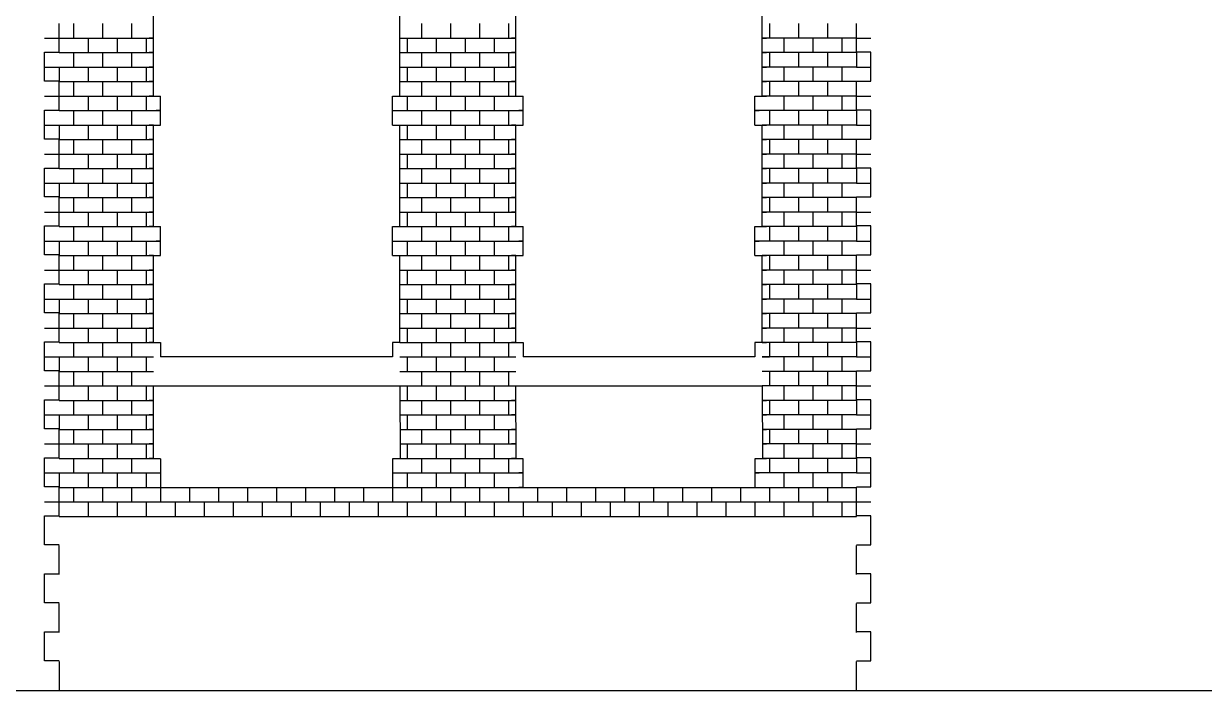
# Model space of a CAD drawing. Extents: x 11 to 301, y 47 to 228.
# Drawn here: x 74.5 to 156, y 47 to 93 of the extents above; entities that cross this region are included whole.
import ezdxf

# ---------------------------------------------------------------- set-up
doc = ezdxf.new("R2010")
doc.units = 0
doc.header["$MEASUREMENT"] = 0
doc.layers.add('OHNE_NAMEN', color=5, linetype='CONTINUOUS')

msp = doc.modelspace()

# ---------------------------------------------------------------- linework, layer by layer
at = {"layer": 'OHNE_NAMEN', "color": 1, "linetype": 'CONTINUOUS'}
for p, q in [((83.5, 88.0001), (83.5, 94.9995)), ((100.5, 88.0001), (100.5, 95.0002)), ((108.5, 88.0001), (108.5, 94.9995)), ((125.5, 88.0001), (125.5, 95.0002)), ((83.5, 91.9999), (83.2002, 91.9999)), ((100.5, 91.9999), (100.7999, 91.9999)), ((108.5, 91.9999), (108.2001, 91.9999)), ((125.5, 91.9999), (125.7998, 91.9999)), ((83.5, 91.0001), (83.2002, 91.0001)), ((100.5, 91.0001), (100.7999, 91.0001)), ((108.5, 91.0001), (108.2001, 91.0001)), ((125.5, 91.0001), (125.7998, 91.0001)), ((83.5, 90), (83.2002, 90)), ((100.5, 90), (100.7999, 90)), ((108.5, 90), (108.2001, 90)), ((125.5, 90), (125.7998, 90)), ((83.5, 88.9998), (83.2002, 88.9998)), ((100.5, 88.9998), (100.7999, 88.9998)), ((108.5, 88.9998), (108.2001, 88.9998)), ((125.5, 88.9998), (125.7998, 88.9998)), ((83.5, 88.0001), (83.2002, 88.0001)), ((83.5, 88.0001), (83.9999, 88.0001)), ((83.9999, 86.0002), (83.9999, 88.0001)), ((99.9998, 86.0002), (99.9998, 88.0001)), ((99.9998, 88.0001), (100.5, 88.0001)), ((108.5, 88.0001), (108.9999, 88.0001)), ((108.9999, 86.0002), (108.9999, 88.0001)), ((124.9997, 88.0001), (125.5, 88.0001)), ((125.0001, 86.0002), (125.0001, 88.0001)), ((125.5, 88.0001), (125.7998, 88.0001)), ((83.9999, 86.9999), (83.7001, 86.9999)), ((100.0001, 86.9999), (100.3, 86.9999)), ((108.9999, 86.9999), (108.7, 86.9999)), ((125.0001, 86.9999), (125.3, 86.9999)), ((83.5, 85.9998), (83.2002, 85.9998)), ((83.5, 78.9996), (83.5, 86.0002)), ((83.5, 86.0002), (83.9999, 86.0002)), ((99.9998, 86.0002), (100.5, 86.0002)), ((100.5, 78.9996), (100.5, 86.0002)), ((100.5, 85.9998), (100.7999, 85.9998)), ((108.5, 85.9998), (108.2001, 85.9998)), ((108.5, 78.9996), (108.5, 86.0002)), ((108.5, 86.0002), (108.9999, 86.0002)), ((124.9997, 86.0002), (125.5, 86.0002)), ((125.5, 78.9996), (125.5, 86.0002)), ((125.5, 85.9998), (125.7998, 85.9998)), ((83.5, 85), (83.2002, 85)), ((100.5, 85), (100.7999, 85)), ((108.5, 85), (108.2001, 85)), ((125.5, 85), (125.7998, 85)), ((83.5, 83.9999), (83.2002, 83.9999)), ((100.5, 83.9999), (100.7999, 83.9999)), ((108.5, 83.9999), (108.2001, 83.9999)), ((125.5, 83.9999), (125.7998, 83.9999)), ((83.5, 82.9998), (83.2002, 82.9998)), ((100.5, 82.9998), (100.7999, 82.9998)), ((108.5, 82.9998), (108.2001, 82.9998)), ((125.5, 82.9998), (125.7998, 82.9998)), ((83.5, 82), (83.2002, 82)), ((100.5, 82), (100.7999, 82)), ((108.5, 82), (108.2001, 82)), ((125.5, 82), (125.7998, 82)), ((83.5, 80.9999), (83.2002, 80.9999)), ((100.5, 80.9999), (100.7999, 80.9999)), ((108.5, 80.9999), (108.2001, 80.9999)), ((125.5, 80.9999), (125.7998, 80.9999)), ((83.5, 80.0001), (83.2002, 80.0001)), ((100.5, 80.0001), (100.7999, 80.0001)), ((108.5, 80.0001), (108.2001, 80.0001)), ((125.5, 80.0001), (125.7998, 80.0001)), ((83.5, 79), (83.2002, 79)), ((83.5, 79.0004), (83.9999, 79.0004)), ((83.9999, 76.9997), (83.9999, 78.9996)), ((99.9998, 79.0004), (100.5, 79.0004)), ((99.9998, 76.9997), (99.9998, 78.9996)), ((100.5, 79), (100.7999, 79)), ((108.5, 79), (108.2001, 79)), ((108.5, 79.0004), (108.9999, 79.0004)), ((108.9999, 76.9997), (108.9999, 78.9996)), ((124.9997, 79.0004), (125.5, 79.0004)), ((125.0001, 76.9997), (125.0001, 78.9996)), ((125.5, 79), (125.7998, 79)), ((83.9999, 77.9999), (83.7001, 77.9999)), ((100.0001, 77.9999), (100.3, 77.9999)), ((108.9999, 77.9999), (108.7, 77.9999)), ((125.0001, 77.9999), (125.3, 77.9999)), ((83.5, 77.0001), (83.2002, 77.0001)), ((83.5, 71.0001), (83.5, 76.9997)), ((83.5, 76.9997), (83.9999, 76.9997)), ((99.9998, 76.9997), (100.5, 76.9997)), ((100.5, 77.0001), (100.7999, 77.0001)), ((100.5, 71.0001), (100.5, 76.9997)), ((108.5, 77.0001), (108.2001, 77.0001)), ((108.5, 71.0001), (108.5, 76.9997)), ((108.5, 76.9997), (108.9999, 76.9997)), ((124.9997, 76.9997), (125.5, 76.9997)), ((125.5, 71.0001), (125.5, 77.0001)), ((125.5, 77.0001), (125.7998, 77.0001)), ((83.5, 76), (83.2002, 76)), ((100.5, 76), (100.7999, 76)), ((108.5, 76), (108.2001, 76)), ((125.5, 76), (125.7998, 76)), ((83.5, 74.9999), (83.2002, 74.9999)), ((100.5, 74.9999), (100.7999, 74.9999)), ((108.5, 74.9999), (108.2001, 74.9999)), ((125.5, 74.9999), (125.7998, 74.9999)), ((83.5, 74.0001), (83.2002, 74.0001)), ((100.5, 74.0001), (100.7999, 74.0001)), ((108.5, 74.0001), (108.2001, 74.0001)), ((125.5, 74.0001), (125.7998, 74.0001)), ((83.5, 73), (83.2002, 73)), ((100.5, 73), (100.7999, 73)), ((108.5, 73), (108.2001, 73)), ((125.5, 73), (125.7998, 73)), ((83.5, 71.9998), (83.2002, 71.9998)), ((100.5, 71.9998), (100.7999, 71.9998)), ((108.5, 71.9998), (108.2001, 71.9998)), ((125.5, 71.9998), (125.7998, 71.9998)), ((83.5, 71.0001), (83.2002, 71.0001)), ((83.5, 71.0001), (83.9999, 71.0001)), ((83.9999, 71.0001), (83.9999, 70.0003)), ((100.5, 71.0001), (99.9998, 71.0001)), ((100.0001, 71.0001), (99.9998, 70.0003)), ((100.5, 71.0001), (100.7999, 71.0001)), ((108.5, 71.0001), (108.2001, 71.0001)), ((108.5, 71.0001), (108.9999, 71.0001)), ((108.9999, 71.0001), (108.9999, 70.0003)), ((125.5, 71.0001), (125.0001, 71.0001)), ((125.0001, 71.0001), (125.0001, 70.0003)), ((125.5, 71.0001), (125.7998, 71.0001)), ((99.9998, 70.0003), (83.9999, 70.0003)), ((125.0001, 70.0003), (108.9999, 70.0003)), ((83.5145, 68.0156), (100.5145, 68.0156)), ((100.5, 68), (100.5156, 62.9856)), ((108.5155, 62.9856), (108.5, 68)), ((108.5144, 68.0156), (125.5144, 68.0156)), ((125.5, 68), (125.5155, 62.9856)), ((83.5, 66.9999), (83.2002, 66.9999)), ((100.5, 66.9999), (100.7999, 66.9999)), ((108.5, 66.9999), (108.2001, 66.9999)), ((125.5, 66.9999), (125.7998, 66.9999)), ((83.5, 66.0001), (83.2002, 66.0001)), ((100.5, 65.9998), (100.7999, 65.9998)), ((108.5, 65.9998), (108.2001, 65.9998)), ((125.5, 65.9998), (125.7998, 65.9998)), ((83.5, 65), (83.2002, 65)), ((100.5, 65), (100.7999, 65)), ((108.5, 65), (108.2001, 65)), ((125.5, 65), (125.7998, 65)), ((83.5, 63.9999), (83.2002, 63.9999)), ((100.5, 63.9999), (100.7999, 63.9999)), ((108.5, 63.9999), (108.2001, 63.9999)), ((125.5, 63.9999), (125.7998, 63.9999)), ((83.5, 63.0001), (83.2002, 63.0001)), ((83.5, 62.9998), (83.9999, 62.9998)), ((84.0158, 60.9858), (84.0158, 62.9856)), ((99.9998, 62.9998), (100.5, 62.9998)), ((100.0157, 60.9858), (100.0157, 62.9856)), ((100.5, 62.9998), (100.7999, 62.9998)), ((108.5, 63.0001), (108.2001, 63.0001)), ((108.5, 62.9998), (108.9999, 62.9998)), ((109.0157, 60.9858), (109.0157, 62.9856)), ((124.9997, 62.9998), (125.5, 62.9998)), ((125.0156, 60.9858), (125.0156, 62.9856)), ((125.5, 62.9998), (125.7998, 62.9998)), ((83.5, 62), (83.9999, 62)), ((100.0001, 62), (100.3, 62)), ((108.9999, 62), (108.7, 62)), ((125.0001, 62), (125.3, 62)), ((83.5, 60.9999), (83.9999, 60.9999)), ((83.9999, 60.9999), (83.9999, 60.7)), ((84.0158, 60.9858), (100.0157, 60.9858)), ((86.0002, 60.9999), (86.0002, 60.7)), ((88.0001, 60.9999), (88.0001, 60.7)), ((90, 60.9999), (90, 60.7)), ((91.9999, 60.9999), (91.9999, 60.7)), ((94.0001, 60.9999), (94.0001, 60.7)), ((96, 60.9999), (96, 60.7)), ((97.9999, 60.9999), (97.9999, 60.7)), ((100.0001, 60.9999), (100.0001, 60.7)), ((100.0001, 60.9999), (100.3, 60.9999)), ((109.0002, 60.9999), (108.7, 60.9999)), ((109.0157, 60.9858), (125.0156, 60.9858)), ((110, 60.9999), (110, 60.7)), ((112.0002, 60.9999), (112.0002, 60.7)), ((114.0001, 60.9999), (114.0001, 60.7)), ((116, 60.9999), (116, 60.7)), ((117.9999, 60.9999), (117.9999, 60.7)), ((120.0002, 60.9999), (120.0002, 60.7)), ((122.0001, 60.9999), (122.0001, 60.7)), ((124, 60.9999), (124, 60.7)), ((125.0001, 60.9999), (125.3, 60.9999))]:
    msp.add_line(p, q, dxfattribs=at)
at = {"layer": 'OHNE_NAMEN', "color": 5, "linetype": 'CONTINUOUS'}
for p, q in [((76.9997, 90.9997), (76.9997, 92.9996)), ((131.9999, 90.9997), (131.9999, 92.9996)), ((76, 91.9999), (77.0001, 91.9999)), ((132.0003, 91.9999), (133.0004, 91.9999)), ((76.0003, 89.0383), (76.0003, 91.0382)), ((76.0003, 91.0382), (77.0004, 91.0382)), ((133.0007, 91.0382), (132.0006, 91.0382)), ((133.0007, 89.0383), (133.0007, 91.0382)), ((76, 90), (77.0001, 90)), ((131.9999, 90), (133, 90)), ((77.0004, 89.0383), (76.0003, 89.0383)), ((76.9997, 86.9996), (76.9997, 89.0002)), ((131.9999, 86.9996), (131.9999, 89.0002)), ((132.0006, 89.0383), (133.0007, 89.0383)), ((76, 88.0001), (77.0001, 88.0001)), ((132.0003, 88.0001), (133.0004, 88.0001)), ((76.0003, 85.0381), (76.0003, 87.0384)), ((76.0003, 87.0384), (77.0004, 87.0384)), ((133.0007, 87.0384), (132.0006, 87.0384)), ((133.0007, 85.0381), (133.0007, 87.0384)), ((76, 86.0002), (77.0001, 86.0002)), ((131.9999, 86.0002), (133, 86.0002)), ((77.0004, 85.0381), (76.0003, 85.0381)), ((76.9997, 83.0001), (76.9997, 84.9997)), ((131.9999, 83.0001), (131.9999, 84.9997)), ((132.0006, 85.0381), (133.0007, 85.0381)), ((76, 83.9999), (77.0001, 83.9999)), ((132.0003, 83.9999), (133.0004, 83.9999)), ((76.0003, 81.0383), (76.0003, 83.0382)), ((76.0003, 83.0382), (77.0004, 83.0382)), ((133.0007, 83.0382), (132.0006, 83.0382)), ((133.0007, 81.0383), (133.0007, 83.0382)), ((76, 82), (77.0001, 82)), ((131.9999, 82), (133, 82)), ((77.0004, 81.0383), (76.0003, 81.0383)), ((76.9997, 78.9996), (76.9997, 80.9995)), ((131.9999, 78.9996), (131.9999, 80.9995)), ((132.0006, 81.0383), (133.0007, 81.0383)), ((76, 80.0001), (77.0001, 80.0001)), ((132.0003, 80.0001), (133.0004, 80.0001)), ((76.0003, 77.0382), (76.0003, 79.0385)), ((76.0003, 79.0385), (77.0004, 79.0385)), ((133.0007, 79.0385), (132.0006, 79.0385)), ((133.0007, 77.0382), (133.0007, 79.0385)), ((76, 78.0002), (77.0001, 78.0002)), ((131.9999, 77.9999), (133, 77.9999)), ((77.0004, 77.0382), (76.0003, 77.0382)), ((76.9997, 75.0002), (76.9997, 76.9997)), ((131.9999, 75.0002), (131.9999, 76.9997)), ((132.0006, 77.0382), (133.0007, 77.0382)), ((76, 76), (77.0001, 76)), ((132.0003, 76), (133.0004, 76)), ((76.0003, 73.0384), (76.0003, 75.0383)), ((76.0003, 75.0383), (77.0004, 75.0383)), ((133.0007, 75.0383), (132.0006, 75.0383)), ((133.0007, 73.0384), (133.0007, 75.0383)), ((76, 74.0001), (77.0001, 74.0001)), ((131.9999, 74.0001), (133, 74.0001)), ((77.0004, 73.0384), (76.0003, 73.0384)), ((76.9997, 70.9997), (76.9997, 72.9996)), ((131.9999, 70.9997), (131.9999, 72.9996)), ((132.0006, 73.0384), (133.0007, 73.0384)), ((76, 71.9998), (77.0001, 71.9998)), ((132.0003, 71.9998), (133.0004, 71.9998)), ((76.0003, 69.0383), (76.0003, 71.0382)), ((76.0003, 71.0382), (77.0004, 71.0382)), ((133.0007, 71.0382), (132.0006, 71.0382)), ((133.0007, 69.0383), (133.0007, 71.0382)), ((76, 69.9999), (77.0001, 69.9999)), ((131.9999, 69.9999), (133, 69.9999)), ((77.0004, 69.0383), (76.0003, 69.0383)), ((76.9997, 66.9999), (76.9997, 68.9998)), ((131.9999, 66.9999), (131.9999, 68.9998)), ((132.0006, 69.0383), (133.0007, 69.0383)), ((76, 68), (77.0001, 68)), ((132.0003, 68), (133.0004, 68)), ((76.0003, 65.0385), (76.0003, 67.0384)), ((76.0003, 67.0384), (77.0004, 67.0384)), ((133.0007, 67.0384), (132.0006, 67.0384)), ((133.0007, 65.0385), (133.0007, 67.0384)), ((76, 66.0001), (77.0001, 66.0001)), ((131.9999, 66.0001), (133, 66.0001)), ((77.0004, 65.0385), (76.0003, 65.0385)), ((76.9997, 62.9998), (76.9997, 64.9997)), ((131.9999, 62.9998), (131.9999, 64.9997)), ((132.0006, 65.0385), (133.0007, 65.0385)), ((76, 63.9999), (77.0001, 63.9999)), ((132.0003, 63.9999), (133.0004, 63.9999)), ((76.0003, 61.0387), (76.0003, 63.0382)), ((76.0003, 63.0382), (77.0004, 63.0382)), ((133.0007, 63.0382), (132.0006, 63.0382)), ((133.0007, 61.0387), (133.0007, 63.0382)), ((76, 62), (77.0001, 62)), ((131.9999, 62), (133, 62)), ((77.0004, 61.0387), (76.0003, 61.0387)), ((76.9997, 58.9996), (76.9997, 61.0002)), ((131.9999, 58.9996), (131.9999, 61.0002)), ((132.0006, 61.0387), (133.0007, 61.0387)), ((76, 60.0001), (77.0001, 60.0001)), ((132.0003, 60.0001), (133.0004, 60.0001)), ((76.0003, 57.0385), (76.0003, 59.0384)), ((76.0003, 59.0384), (77.0004, 59.0384)), ((133.0007, 57.0385), (133.0007, 59.0384)), ((77.0004, 57.0385), (76.0003, 57.0385)), ((132.0006, 57.0385), (133.0007, 57.0385)), ((76.9997, 55.0002), (76.9997, 57.0001)), ((131.9999, 55.0002), (131.9999, 57.0001)), ((76.0003, 53.0384), (76.0003, 55.0386)), ((76.0003, 55.0386), (77.0004, 55.0386)), ((133.0007, 55.0386), (132.0006, 55.0386)), ((133.0007, 53.0387), (133.0007, 55.0386)), ((77.0004, 53.0384), (76.0003, 53.0384)), ((76.9997, 50.9997), (76.9997, 52.9999)), ((131.9999, 50.9997), (131.9999, 52.9999)), ((132.0006, 53.0387), (133.0007, 53.0387)), ((76.0003, 49.0386), (76.0003, 51.0385)), ((76.0003, 51.0385), (77.0004, 51.0385)), ((133.0007, 51.0385), (132.0006, 51.0385)), ((133.0007, 49.0386), (133.0007, 51.0385)), ((77.0004, 49.0386), (76.0003, 49.0386)), ((76.9997, 49.0001), (76.9997, 47.0002)), ((131.9999, 47.0002), (131.9999, 49.0001)), ((132.0006, 49.0386), (133.0007, 49.0386)), ((14, 47.0002), (76.9997, 47.0002)), ((77.0001, 46.9999), (131.9999, 46.9999)), ((131.9999, 47.0002), (195, 47.0002))]:
    msp.add_line(p, q, dxfattribs=at)
at = {"layer": 'OHNE_NAMEN', "color": 7, "linetype": 'CONTINUOUS'}
for p, q in [((77.9999, 93), (77.9999, 92.0002)), ((79.9998, 93), (79.9998, 92.0002)), ((82, 93), (82, 92.0002)), ((102, 93), (102, 91.9999)), ((103.9999, 93), (103.9999, 91.9999)), ((106.0002, 93), (106.0002, 91.9999)), ((108.0001, 93), (108.0001, 91.9999)), ((125.9999, 93.0003), (125.9999, 92.0002)), ((128.0001, 93.0003), (128.0001, 92.0002)), ((130, 93.0003), (130, 92.0002)), ((76.9997, 92.0002), (83.5, 92.0002)), ((79, 91.9999), (79, 91.0001)), ((80.9999, 91.9999), (80.9999, 91.0001)), ((83.0001, 91.9999), (83.0001, 91.0001)), ((100.5, 92.0002), (108.5, 92.0002)), ((100.9999, 92.0002), (100.9999, 91.0001)), ((103.0002, 92.0002), (103.0002, 91.0001)), ((105.0001, 92.0002), (105.0001, 91.0001)), ((107, 92.0002), (107, 91.0001)), ((132.0003, 92.0002), (125.5003, 92.0002)), ((127, 91.9999), (127, 91.0001)), ((128.9999, 91.9999), (128.9999, 91.0001)), ((131.0001, 91.9999), (131.0001, 91.0001)), ((76.9997, 91.0004), (83.5, 91.0004)), ((77.9999, 91.0001), (77.9999, 90)), ((79.9998, 91.0001), (79.9998, 90)), ((82, 91.0001), (82, 90)), ((100.5, 91.0004), (108.5, 91.0004)), ((102, 91.0001), (102, 90)), ((103.9999, 91.0001), (103.9999, 90)), ((106.0002, 91.0001), (106.0002, 90)), ((108.0001, 91.0001), (108.0001, 90)), ((132.0003, 91.0004), (125.5003, 91.0004)), ((125.9999, 91.0001), (125.9999, 90)), ((128.0001, 91.0001), (128.0001, 90)), ((130, 91.0001), (130, 90)), ((131.9999, 91.0001), (131.9999, 90)), ((77.0001, 90), (83.5, 90)), ((77.0001, 90), (77.0001, 89.0002)), ((79, 90), (79, 89.0002)), ((80.9999, 90), (80.9999, 89.0002)), ((83.0001, 90), (83.0001, 89.0002)), ((100.5, 90), (108.5, 90)), ((100.9999, 90.0003), (100.9999, 89.0002)), ((103.0002, 90.0003), (103.0002, 89.0002)), ((105.0001, 90.0003), (105.0001, 89.0002)), ((107, 90.0003), (107, 89.0002)), ((131.9999, 90), (125.5003, 90)), ((127, 90), (127, 88.9998)), ((128.9999, 90), (128.9999, 88.9998)), ((131.0001, 90), (131.0001, 88.9998)), ((76.9997, 89.0002), (83.5, 89.0002)), ((77.9999, 89.0002), (77.9999, 88.0001)), ((79.9998, 89.0002), (79.9998, 88.0001)), ((82, 89.0002), (82, 88.0001)), ((100.5, 89.0002), (108.5, 89.0002)), ((102, 88.9998), (102, 88.0001)), ((103.9999, 88.9998), (103.9999, 88.0001)), ((106.0002, 88.9998), (106.0002, 88.0001)), ((108.0001, 88.9998), (108.0001, 88.0001)), ((132.0003, 89.0002), (125.5003, 89.0002)), ((125.9999, 89.0002), (125.9999, 88.0001)), ((128.0001, 89.0002), (128.0001, 88.0001)), ((130, 89.0002), (130, 88.0001)), ((76.9997, 88.0001), (83.5, 88.0001)), ((79, 88.0001), (79, 86.9999)), ((80.9999, 88.0001), (80.9999, 86.9999)), ((83.0001, 88.0001), (83.0001, 86.9999)), ((100.5, 88.0001), (108.5, 88.0001)), ((100.9999, 88.0001), (100.9999, 86.9999)), ((103.0002, 88.0001), (103.0002, 86.9999)), ((105.0001, 88.0001), (105.0001, 86.9999)), ((107, 88.0001), (107, 86.9999)), ((132.0003, 88.0001), (125.5003, 88.0001)), ((127, 88.0001), (127, 86.9999)), ((129.0003, 88.0001), (129.0003, 86.9999)), ((131.0001, 88.0001), (131.0001, 86.9999)), ((76.9997, 87.0003), (83.9999, 87.0003)), ((77.9999, 86.9999), (77.9999, 86.0002)), ((79.9998, 86.9999), (79.9998, 86.0002)), ((82, 86.9999), (82, 86.0002)), ((99.9998, 87.0003), (108.9999, 87.0003)), ((102, 86.9999), (102, 85.9998)), ((103.9999, 86.9999), (103.9999, 85.9998)), ((106.0002, 86.9999), (106.0002, 85.9998)), ((108.0001, 86.9999), (108.0001, 85.9998)), ((132.0003, 87.0003), (125.0001, 87.0003)), ((125.9999, 87.0003), (125.9999, 86.0002)), ((128.0001, 87.0003), (128.0001, 86.0002)), ((130, 87.0003), (130, 86.0002)), ((131.9999, 86.9999), (131.9999, 86.0002)), ((77.0001, 86.0002), (83.5, 86.0002)), ((77.0001, 86.0002), (77.0001, 85)), ((79, 86.0002), (79, 85)), ((80.9999, 86.0002), (80.9999, 85)), ((83.0001, 86.0002), (83.0001, 85)), ((100.5, 86.0002), (108.5, 86.0002)), ((100.9999, 86.0002), (100.9999, 85)), ((103.0002, 86.0002), (103.0002, 85)), ((105.0001, 86.0002), (105.0001, 85)), ((107, 86.0002), (107, 85)), ((131.9999, 86.0002), (125.5003, 86.0002)), ((127, 85.9998), (127, 85)), ((129.0003, 85.9998), (129.0003, 85)), ((131.0001, 85.9998), (131.0001, 85)), ((76.9997, 85.0004), (83.5, 85.0004)), ((77.9999, 85), (77.9999, 83.9999)), ((79.9998, 85), (79.9998, 83.9999)), ((82, 85), (82, 83.9999)), ((100.5, 85.0004), (108.5, 85.0004)), ((102, 85), (102, 83.9999)), ((103.9999, 85), (103.9999, 83.9999)), ((106.0002, 85), (106.0002, 83.9999)), ((108.0001, 85), (108.0001, 83.9999)), ((132.0003, 85.0004), (125.5003, 85.0004)), ((125.9999, 85.0004), (125.9999, 84.0003)), ((128.0001, 85.0004), (128.0001, 84.0003)), ((130, 85.0004), (130, 84.0003)), ((76.9997, 84.0003), (83.5, 84.0003)), ((79, 83.9999), (79, 83.0001)), ((80.9999, 83.9999), (80.9999, 83.0001)), ((83.0001, 83.9999), (83.0001, 83.0001)), ((100.5, 84.0003), (108.5, 84.0003)), ((100.9999, 84.0003), (100.9999, 83.0001)), ((103.0002, 84.0003), (103.0002, 83.0001)), ((105.0001, 84.0003), (105.0001, 83.0001)), ((107, 84.0003), (107, 83.0001)), ((132.0003, 84.0003), (125.5003, 84.0003)), ((127, 83.9999), (127, 82.9998)), ((129.0003, 83.9999), (129.0003, 82.9998)), ((131.0001, 83.9999), (131.0001, 82.9998)), ((76.9997, 83.0001), (83.5, 83.0001)), ((77.9999, 83.0001), (77.9999, 82)), ((80.0001, 83.0001), (80.0001, 82)), ((82, 83.0001), (82, 82)), ((100.5, 83.0001), (108.5, 83.0001)), ((102, 82.9998), (102, 82)), ((103.9999, 82.9998), (103.9999, 82)), ((106.0002, 82.9998), (106.0002, 82)), ((108.0001, 82.9998), (108.0001, 82)), ((132.0003, 83.0005), (125.5003, 83.0005)), ((125.9999, 83.0001), (125.9999, 82)), ((128.0001, 83.0001), (128.0001, 82)), ((130, 83.0001), (130, 82)), ((131.9999, 83.0001), (131.9999, 82)), ((77.0001, 82), (83.5, 82)), ((77.0001, 82), (77.0001, 80.9999)), ((79, 82), (79, 80.9999)), ((80.9999, 82), (80.9999, 80.9999)), ((83.0001, 82), (83.0001, 80.9999)), ((100.5, 82), (108.5, 82)), ((100.9999, 82), (100.9999, 80.9999)), ((103.0002, 82), (103.0002, 80.9999)), ((105.0001, 82), (105.0001, 80.9999)), ((107, 82), (107, 80.9999)), ((131.9999, 82), (125.5003, 82)), ((127, 82), (127, 80.9999)), ((129.0003, 82), (129.0003, 80.9999)), ((131.0001, 82), (131.0001, 80.9999)), ((76.9997, 81.0002), (83.5, 81.0002)), ((77.9999, 80.9999), (77.9999, 80.0001)), ((80.0001, 80.9999), (80.0001, 80.0001)), ((82, 80.9999), (82, 80.0001)), ((100.5, 81.0002), (108.5, 81.0002)), ((102, 80.9999), (102, 80.0001)), ((103.9999, 80.9999), (103.9999, 80.0001)), ((106.0002, 80.9999), (106.0002, 80.0001)), ((108.0001, 80.9999), (108.0001, 80.0001)), ((132.0003, 81.0002), (125.5003, 81.0002)), ((125.9999, 81.0002), (125.9999, 80.0001)), ((128.0001, 81.0002), (128.0001, 80.0001)), ((130, 81.0002), (130, 80.0001)), ((76.9997, 80.0001), (83.5, 80.0001)), ((79, 80.0001), (79, 79)), ((80.9999, 80.0001), (80.9999, 79)), ((83.0001, 80.0001), (83.0001, 79)), ((100.5, 80.0001), (108.5, 80.0001)), ((100.9999, 80.0001), (100.9999, 79)), ((103.0002, 80.0001), (103.0002, 79)), ((105.0001, 80.0001), (105.0001, 79)), ((107, 80.0001), (107, 79)), ((132.0003, 80.0001), (125.5003, 80.0001)), ((127, 80.0001), (127, 79)), ((129.0003, 80.0001), (129.0003, 79)), ((131.0001, 80.0001), (131.0001, 79)), ((76.9997, 79.0004), (83.5, 79.0004)), ((77.9999, 79), (77.9999, 77.9999)), ((80.0001, 79), (80.0001, 77.9999)), ((82, 79), (82, 77.9999)), ((100.5, 79.0004), (108.5, 79.0004)), ((102, 79), (102, 77.9999)), ((103.9999, 79), (103.9999, 77.9999)), ((106.0002, 79), (106.0002, 77.9999)), ((108.0001, 79), (108.0001, 77.9999)), ((132.0003, 79.0004), (125.5003, 79.0004)), ((125.9999, 79.0004), (125.9999, 78.0002)), ((128.0001, 79.0004), (128.0001, 78.0002)), ((130, 79.0004), (130, 78.0002)), ((131.9999, 79), (131.9999, 77.9999)), ((77.0001, 77.9999), (83.9999, 78.0002)), ((77.0001, 77.9999), (77.0001, 77.0001)), ((79, 77.9999), (79, 77.0001)), ((80.9999, 77.9999), (80.9999, 77.0001)), ((83.0001, 77.9999), (83.0001, 77.0001)), ((99.9998, 78.0002), (108.9999, 78.0002)), ((100.9999, 78.0002), (100.9999, 77.0001)), ((103.0002, 78.0002), (103.0002, 77.0001)), ((105.0001, 78.0002), (105.0001, 77.0001)), ((107, 78.0002), (107, 77.0001)), ((131.9999, 77.9999), (125.0001, 78.0002)), ((127, 77.9999), (127, 77.0001)), ((129.0003, 77.9999), (129.0003, 77.0001)), ((131.0001, 77.9999), (131.0001, 77.0001)), ((76.9997, 76.9997), (83.5, 76.9997)), ((77.9999, 77.0001), (77.9999, 76)), ((80.0001, 77.0001), (80.0001, 76)), ((82, 77.0001), (82, 76)), ((100.5, 76.9997), (108.5, 76.9997)), ((102, 77.0001), (102, 76)), ((104.0003, 77.0001), (104.0003, 76)), ((106.0002, 77.0001), (106.0002, 76)), ((108.0001, 77.0001), (108.0001, 76)), ((132.0003, 77.0004), (125.5003, 77.0004)), ((125.9999, 77.0001), (125.9999, 76)), ((128.0001, 77.0001), (128.0001, 76)), ((130, 77.0001), (130, 76)), ((76.9997, 76.0003), (83.5, 76.0003)), ((79, 76), (79, 74.9999)), ((80.9999, 76), (80.9999, 74.9999)), ((83.0001, 76), (83.0001, 74.9999)), ((100.5, 76.0003), (108.5, 76.0003)), ((100.9999, 76), (100.9999, 74.9999)), ((103.0002, 76), (103.0002, 74.9999)), ((105.0001, 76), (105.0001, 74.9999)), ((107, 76), (107, 74.9999)), ((132.0003, 76.0003), (125.5003, 76.0003)), ((127, 76), (127, 74.9999)), ((129.0003, 76), (129.0003, 74.9999)), ((131.0001, 76), (131.0001, 74.9999)), ((76.9997, 75.0002), (83.5, 75.0002)), ((77.9999, 75.0002), (77.9999, 74.0001)), ((80.0001, 75.0002), (80.0001, 74.0001)), ((82, 75.0002), (82, 74.0001)), ((100.5, 75.0002), (108.5, 75.0002)), ((102, 74.9999), (102, 74.0001)), ((104.0003, 74.9999), (104.0003, 74.0001)), ((106.0002, 74.9999), (106.0002, 74.0001)), ((108.0001, 74.9999), (108.0001, 74.0001)), ((132.0003, 75.0002), (125.5003, 75.0002)), ((125.9999, 75.0002), (125.9999, 74.0001)), ((128.0001, 75.0002), (128.0001, 74.0001)), ((130, 75.0002), (130, 74.0001)), ((131.9999, 74.9999), (131.9999, 74.0001)), ((77.0001, 74.0001), (83.5, 74.0001)), ((77.0001, 74.0001), (77.0001, 73)), ((79, 74.0001), (79, 73)), ((80.9999, 74.0001), (80.9999, 73)), ((83.0001, 74.0001), (83.0001, 73)), ((100.5, 74.0001), (108.5, 74.0001)), ((100.9999, 74.0001), (100.9999, 73)), ((103.0002, 74.0001), (103.0002, 73)), ((105.0001, 74.0001), (105.0001, 73)), ((107, 74.0001), (107, 73)), ((131.9999, 74.0001), (125.5003, 74.0001)), ((127, 74.0001), (127, 73)), ((129.0003, 74.0001), (129.0003, 73)), ((131.0001, 74.0001), (131.0001, 73)), ((76.9997, 73.0003), (83.5, 73)), ((77.9999, 73), (77.9999, 72.0002)), ((80.0001, 73), (80.0001, 72.0002)), ((82, 73), (82, 72.0002)), ((100.5, 73), (108.5, 73)), ((102, 73), (102, 71.9998)), ((104.0003, 73), (104.0003, 71.9998)), ((106.0002, 73), (106.0002, 71.9998)), ((108.0001, 73), (108.0001, 72.0002)), ((132.0003, 73.0003), (125.5, 73)), ((125.9999, 73), (125.9999, 72.0002)), ((128.0001, 73.0003), (128.0001, 72.0002)), ((130, 73.0003), (130, 72.0002)), ((76.9997, 72.0002), (83.5, 72.0002)), ((79, 72.0002), (79, 71.0001)), ((80.9999, 72.0002), (80.9999, 71.0001)), ((83.0001, 72.0002), (83.0001, 71.0001)), ((100.5, 72.0002), (108.5, 72.0002)), ((100.9999, 72.0002), (100.9999, 71.0001)), ((103.0002, 72.0002), (103.0002, 71.0001)), ((105.0001, 72.0002), (105.0001, 71.0001)), ((107, 72.0002), (107, 71.0001)), ((132.0003, 72.0002), (125.5, 72.0002)), ((127, 71.9998), (127, 71.0001)), ((129.0003, 71.9998), (129.0003, 71.0001)), ((131.0001, 71.9998), (131.0001, 71.0001)), ((76.9997, 70.9997), (83.5, 71.0001)), ((77.9999, 71.0001), (77.9999, 69.9999)), ((80.0001, 71.0001), (80.0001, 69.9999)), ((82, 71.0001), (82, 69.9999)), ((100.5, 71.0001), (108.5, 71.0001)), ((102, 71.0001), (102, 69.9999)), ((104.0003, 71.0001), (104.0003, 69.9999)), ((106.0002, 71.0001), (106.0002, 69.9999)), ((108.0001, 71.0001), (108.0001, 69.9999)), ((132.0003, 71.0004), (125.5, 71.0001)), ((125.9999, 71.0001), (125.9999, 69.9999)), ((128.0001, 71.0001), (128.0001, 69.9999)), ((130, 71.0001), (130, 69.9999)), ((131.9999, 71.0001), (131.9999, 69.9999)), ((77.0001, 69.9999), (83.5, 70.0003)), ((77.0001, 69.9999), (77.0001, 69.0002)), ((79, 69.9999), (79, 69.0002)), ((80.9999, 69.9999), (80.9999, 69.0002)), ((82.9998, 69.9999), (83.5, 69.9999)), ((83.0001, 69.9999), (83.0001, 69.0002)), ((100.5, 70.0003), (108.5, 70.0003)), ((100.5, 69.9999), (100.9999, 69.9999)), ((100.9999, 70.0003), (100.9999, 69.0002)), ((103.0002, 70.0003), (103.0002, 69.0002)), ((105.0001, 70.0003), (105.0001, 69.0002)), ((107, 70.0003), (107, 69.0002)), ((108.0001, 69.9999), (108.5, 69.9999)), ((125.5, 69.9999), (125.9999, 69.9999)), ((131.9999, 69.9999), (125.5003, 70.0003)), ((127.0004, 69.9999), (127.0004, 68.9998)), ((129.0003, 69.9999), (129.0003, 68.9998)), ((131.0001, 69.9999), (131.0001, 68.9998)), ((76.9997, 68.9998), (83.5, 68.9998)), ((77.9999, 69.0002), (77.9999, 68)), ((80.0001, 69.0002), (80.0001, 68)), ((82, 69.0002), (82, 68)), ((100.5, 68.9998), (108.5, 68.9998)), ((102, 68.9998), (102, 68)), ((104.0003, 68.9998), (104.0003, 68)), ((106.0002, 68.9998), (106.0002, 68)), ((108.0001, 68.9998), (108.0001, 68)), ((132.0003, 68.9998), (125.5003, 68.9998)), ((125.9999, 69.0002), (125.9999, 68)), ((128.0001, 69.0002), (128.0001, 68)), ((130, 69.0002), (130, 68)), ((76.9997, 68), (83.5, 68)), ((79, 68), (79, 66.9999)), ((80.9999, 68), (80.9999, 66.9999)), ((83.0001, 68), (83.0001, 66.9999)), ((83.5156, 62.9856), (83.5, 68)), ((100.5, 68), (108.5, 68)), ((100.9999, 68), (100.9999, 66.9999)), ((103.0002, 68), (103.0002, 66.9999)), ((105.0001, 68), (105.0001, 66.9999)), ((107, 68), (107, 66.9999)), ((132.0003, 68.0004), (125.5003, 68.0004)), ((127.0004, 68), (127.0004, 66.9999)), ((129.0003, 68), (129.0003, 66.9999)), ((131.0001, 68), (131.0001, 66.9999)), ((76.9997, 67.0003), (83.5, 67.0003)), ((77.9999, 66.9999), (77.9999, 66.0001)), ((80.0001, 66.9999), (80.0001, 66.0001)), ((82, 66.9999), (82, 66.0001)), ((100.5, 67.0003), (108.5, 67.0003)), ((102, 66.9999), (102, 65.9998)), ((104.0003, 66.9999), (104.0003, 65.9998)), ((106.0002, 66.9999), (106.0002, 65.9998)), ((108.0001, 66.9999), (108.0001, 65.9998)), ((132.0003, 67.0003), (125.5003, 67.0003)), ((125.9999, 67.0003), (125.9999, 66.0001)), ((128.0001, 67.0003), (128.0001, 66.0001)), ((130, 67.0003), (130, 66.0001)), ((131.9999, 66.9999), (131.9999, 66.0001)), ((77.0001, 66.0001), (83.5, 66.0001)), ((77.0001, 66.0001), (77.0001, 65)), ((79, 66.0001), (79, 65)), ((80.9999, 66.0001), (80.9999, 65)), ((83.0001, 66.0001), (83.0001, 65)), ((100.5, 66.0001), (108.5, 66.0001)), ((100.9999, 66.0001), (100.9999, 65)), ((103.0002, 66.0001), (103.0002, 65)), ((105.0001, 66.0001), (105.0001, 65)), ((107, 66.0001), (107, 65)), ((131.9999, 66.0001), (125.5003, 66.0001)), ((127.0004, 65.9998), (127.0004, 65)), ((129.0003, 65.9998), (129.0003, 65)), ((131.0001, 65.9998), (131.0001, 65)), ((76.9997, 65.0004), (83.5, 65.0004)), ((77.9999, 65), (77.9999, 63.9999)), ((80.0001, 65), (80.0001, 63.9999)), ((82, 65), (82, 63.9999)), ((100.5, 65.0004), (108.5, 65.0004)), ((102, 65), (102, 63.9999)), ((104.0003, 65), (104.0003, 63.9999)), ((106.0002, 65), (106.0002, 63.9999)), ((108.0001, 65), (108.0001, 63.9999)), ((132.0003, 65.0004), (125.5003, 65.0004)), ((125.9999, 65.0004), (125.9999, 64.0002)), ((128.0001, 65.0004), (128.0001, 64.0002)), ((130, 65.0004), (130, 64.0002)), ((76.9997, 64.0002), (83.5, 64.0002)), ((79, 63.9999), (79, 63.0001)), ((80.9999, 63.9999), (80.9999, 63.0001)), ((83.0001, 63.9999), (83.0001, 63.0001)), ((100.5, 64.0002), (108.5, 64.0002)), ((100.9999, 64.0002), (100.9999, 63.0001)), ((103.0002, 64.0002), (103.0002, 63.0001)), ((105.0001, 64.0002), (105.0001, 63.0001)), ((107, 64.0002), (107, 63.0001)), ((132.0003, 64.0002), (125.5003, 64.0002)), ((127.0004, 63.9999), (127.0004, 62.9998)), ((129.0003, 63.9999), (129.0003, 62.9998)), ((131.0001, 63.9999), (131.0001, 62.9998)), ((76.9997, 62.9998), (83.5, 62.9998)), ((77.9999, 63.0001), (77.9999, 62)), ((80.0001, 63.0001), (80.0001, 62)), ((82, 63.0001), (82, 62)), ((100.5, 62.9998), (108.5, 62.9998)), ((102, 62.9998), (102, 62)), ((104.0003, 62.9998), (104.0003, 62)), ((106.0002, 62.9998), (106.0002, 62)), ((108.0001, 62.9998), (108.0001, 62)), ((132.0003, 63.0005), (125.5003, 63.0005)), ((125.9999, 63.0001), (125.9999, 62)), ((128.0001, 63.0001), (128.0001, 62)), ((130, 63.0001), (130, 62)), ((131.9999, 63.0001), (131.9999, 62)), ((77.0001, 62), (83.9999, 62.0003)), ((77.0001, 62), (77.0001, 60.9999)), ((79, 62), (79, 60.9999)), ((80.9999, 62), (80.9999, 60.9999)), ((83.0001, 62), (83.0001, 60.9999)), ((99.9998, 62.0003), (108.9999, 62.0003)), ((100.9999, 62), (100.9999, 60.9999)), ((103.0002, 62), (103.0002, 60.9999)), ((105.0001, 62), (105.0001, 60.9999)), ((107, 62), (107, 60.9999)), ((131.9999, 62), (125.0001, 62.0003)), ((127.0004, 62), (127.0004, 60.9999)), ((129.0003, 62), (129.0003, 60.9999)), ((131.0001, 62), (131.0001, 60.9999)), ((76.9997, 61.0002), (83.9999, 61.0002)), ((77.9999, 60.9999), (77.9999, 60.0001)), ((80.0001, 60.9999), (80.0001, 60.0001)), ((82, 60.9999), (82, 60.0001)), ((83.9999, 60.9999), (83.9999, 60.0001)), ((86.0002, 60.9999), (86.0002, 60.0001)), ((88.0001, 60.9999), (88.0001, 60.0001)), ((90, 60.9999), (90, 60.0001)), ((91.9999, 60.9999), (91.9999, 60.0001)), ((94.0001, 60.9999), (94.0001, 60.0001)), ((96, 60.9999), (96, 60.0001)), ((97.9999, 60.9999), (97.9999, 60.0001)), ((99.9998, 61.0002), (108.9999, 61.0002)), ((100.0001, 60.9999), (100.0001, 60.0001)), ((102, 60.9999), (102, 60.0001)), ((103.9999, 60.9999), (103.9999, 60.0001)), ((105.9998, 60.9999), (105.9998, 60.0001)), ((108.0001, 60.9999), (108.0001, 60.0001)), ((110, 60.9999), (110, 60.0001)), ((111.9999, 60.9999), (111.9999, 60.0001)), ((114.0001, 60.9999), (114.0001, 60.0001)), ((116, 60.9999), (116, 60.0001)), ((117.9999, 60.9999), (117.9999, 60.0001)), ((120.0002, 60.9999), (120.0002, 60.0001)), ((122.0001, 60.9999), (122.0001, 60.0001)), ((124, 60.9999), (124, 60.0001)), ((124.9997, 61.0002), (131.9999, 61.0002)), ((125.9999, 61.0002), (125.9999, 60.0001)), ((128.0001, 61.0002), (128.0001, 60.0001)), ((130, 61.0002), (130, 60.0001)), ((76.9997, 60.0001), (131.9999, 60.0001)), ((79, 60.0001), (79, 59)), ((80.9999, 60.0001), (80.9999, 59)), ((83.0001, 60.0001), (83.0001, 59)), ((85, 60.0001), (85, 59)), ((86.9999, 60.0001), (86.9999, 59)), ((88.9998, 60.0001), (88.9998, 59)), ((91.0001, 60.0001), (91.0001, 59)), ((93, 60.0001), (93, 59)), ((94.9999, 60.0001), (94.9999, 59)), ((97.0001, 60.0001), (97.0001, 59)), ((99, 60.0001), (99, 59)), ((100.9999, 60.0001), (100.9999, 59)), ((103.0002, 60.0001), (103.0002, 59)), ((105.0001, 60.0001), (105.0001, 59)), ((107, 60.0001), (107, 59)), ((108.9999, 60.0001), (108.9999, 59)), ((111.0001, 60.0001), (111.0001, 59)), ((113, 60.0001), (113, 59)), ((114.9999, 60.0001), (114.9999, 59)), ((117.0002, 60.0001), (117.0002, 59)), ((119.0001, 60.0001), (119.0001, 59)), ((121, 60.0001), (121, 59)), ((122.9999, 60.0001), (122.9999, 59)), ((125.0001, 60.0001), (125.0001, 59)), ((127, 60.0001), (127, 59)), ((128.9999, 60.0001), (128.9999, 59)), ((131.0001, 60.0001), (131.0001, 59)), ((76.9997, 58.9996), (131.9999, 58.9996)), ((133.0007, 59.0384), (132.0006, 59.0384))]:
    msp.add_line(p, q, dxfattribs=at)

doc.saveas('drawing.dxf')
